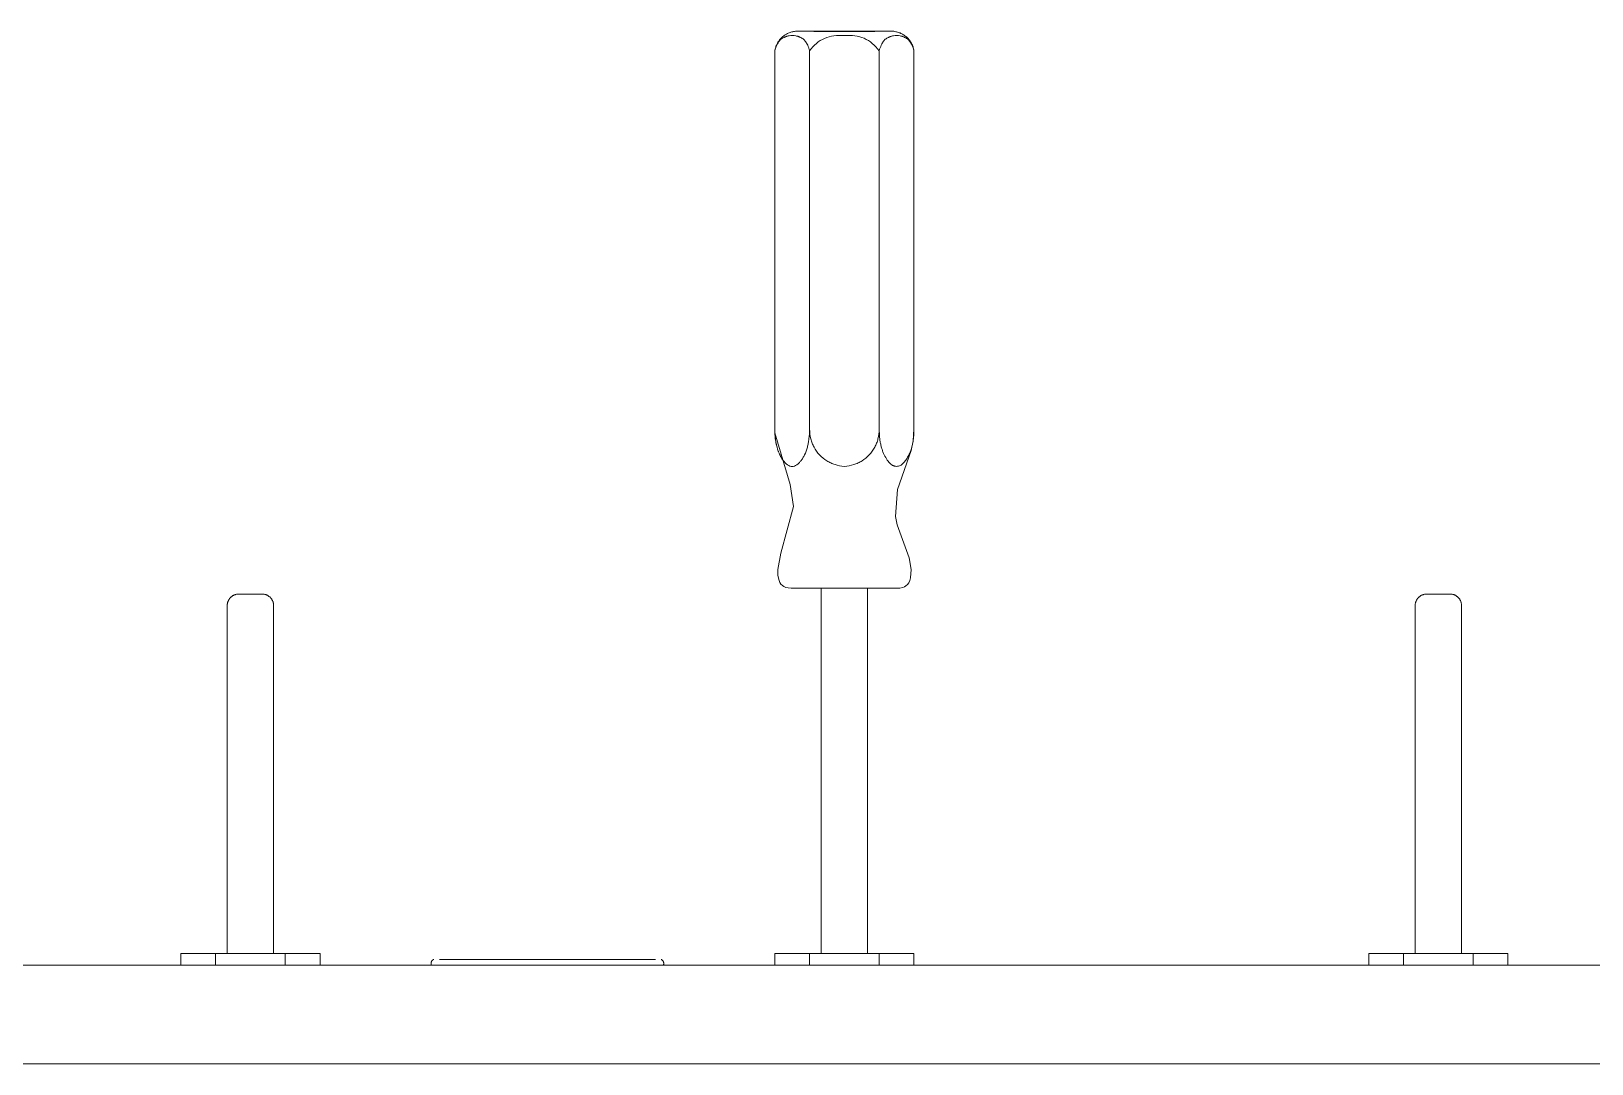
# Model space of a CAD drawing. Header units: inches. Extents: x 11834 to 13024, y -8101 to -6934.
# Drawn here: x 12447.32 to 12464.13, y -7332.6 to -7321.47 of the extents above; entities that cross this region are included whole.
import ezdxf

# ---------------------------------------------------------------- set-up
doc = ezdxf.new("R2010")
doc.units = ezdxf.units.IN
doc.header["$MEASUREMENT"] = 0
doc.layers.add('A-GENM', color=13, linetype='Continuous', lineweight=9)

# ---------------------------------------------------------------- blocks, each defined once
blk = doc.blocks.new('Foosball Table - Foosball Table-6977012-FIRST FLOOR POWER _ SIGNAL')
at = {"layer": 'A-GENM'}
for p, q in [((2.871, 25.062), (3.199, 25.062)), ((3.199, 25.062), (3.022, 25.062)), ((3.199, 25.062), (3.528, 25.062)), ((3.377, 25.062), (3.199, 25.062)), ((2.449, 24.854), (2.449, 24.777)), ((2.449, 24.777), (2.449, 20.777)), ((2.824, 24.777), (2.824, 24.854)), ((2.824, 20.777), (2.824, 24.777)), ((3.574, 24.854), (3.574, 24.777)), ((3.574, 24.777), (3.574, 20.777)), ((3.949, 24.854), (3.949, 24.777)), ((3.949, 24.777), (3.949, 20.777)), ((2.949, 19.062), (2.949, 15.125)), ((3.449, 15.125), (3.449, 19.062)), ((-3.449, 18.875), (-3.449, 15.125)), ((-2.949, 15.125), (-2.949, 18.875)), ((9.348, 18.875), (9.348, 15.125)), ((9.848, 15.125), (9.848, 18.875)), ((25.022, 15), (-25.022, 15)), ((-3.949, 15.125), (-3.574, 15.125)), ((-3.949, 15.125), (-3.949, 15)), ((-3.574, 15.125), (-2.824, 15.125)), ((-3.574, 15.125), (-3.574, 15)), ((-2.824, 15.125), (-2.449, 15.125)), ((-2.824, 15), (-2.824, 15.125)), ((-2.449, 15.125), (-2.449, 15)), ((0, 15.062), (-1.164, 15.062)), ((-1.164, 15.062), (0, 15.062)), ((0, 15.062), (1.164, 15.062)), ((0.378, 15.062), (0, 15.062)), ((1.164, 15.062), (0.556, 15.062)), ((2.449, 15.125), (2.824, 15.125)), ((2.449, 15.125), (2.449, 15)), ((2.824, 15.125), (3.574, 15.125)), ((2.824, 15.125), (2.824, 15)), ((3.574, 15.125), (3.949, 15.125)), ((3.574, 15), (3.574, 15.125)), ((3.949, 15.125), (3.949, 15)), ((8.848, 15.125), (9.223, 15.125)), ((8.848, 15.125), (8.848, 15)), ((9.223, 15.125), (9.973, 15.125)), ((9.223, 15.125), (9.223, 15)), ((9.973, 15.125), (10.348, 15.125)), ((9.973, 15), (9.973, 15.125)), ((10.348, 15.125), (10.348, 15)), ((-24.937, 13.937), (24.937, 13.937))]:
    blk.add_line(p, q, dxfattribs=at)
at = {"layer": 'A-GENM', "flags": 128}
for points in [[(2.449, 24.854), (2.451, 24.863), (2.453, 24.873), (2.456, 24.883), (2.459, 24.893), (2.462, 24.902), (2.466, 24.911), (2.47, 24.92), (2.474, 24.929), (2.479, 24.938), (2.484, 24.947), (2.489, 24.955), (2.495, 24.963), (2.501, 24.971), (2.507, 24.979), (2.514, 24.986), (2.521, 24.994), (2.528, 25), (2.536, 25.007), (2.544, 25.013), (2.552, 25.019), (2.56, 25.025), (2.568, 25.03), (2.577, 25.035), (2.586, 25.04), (2.595, 25.044), (2.604, 25.048), (2.614, 25.051), (2.623, 25.054), (2.633, 25.057), (2.643, 25.06), (2.652, 25.062), (2.662, 25.063), (2.672, 25.064), (2.682, 25.065), (2.692, 25.065), (2.696, 25.065)], [(3.199, 25.065), (3.179, 25.065), (3.159, 25.065), (3.139, 25.065), (3.119, 25.065), (3.099, 25.065), (3.08, 25.065), (3.06, 25.065), (3.041, 25.065), (3.022, 25.065), (3.004, 25.065), (2.985, 25.065), (2.967, 25.065), (2.95, 25.065), (2.932, 25.065), (2.915, 25.065), (2.899, 25.065), (2.883, 25.065), (2.868, 25.065), (2.853, 25.065), (2.839, 25.065), (2.825, 25.065), (2.812, 25.065), (2.799, 25.065), (2.787, 25.065), (2.776, 25.065), (2.766, 25.065), (2.756, 25.065), (2.747, 25.065), (2.738, 25.065), (2.731, 25.065), (2.724, 25.065), (2.718, 25.065), (2.712, 25.065), (2.708, 25.065), (2.704, 25.065), (2.701, 25.065), (2.699, 25.065), (2.697, 25.065), (2.696, 25.065)], [(2.696, 25.065), (2.697, 25.065), (2.698, 25.065), (2.7, 25.065), (2.703, 25.065), (2.706, 25.065), (2.711, 25.065), (2.716, 25.065), (2.722, 25.065), (2.729, 25.065), (2.736, 25.065), (2.744, 25.065), (2.753, 25.065), (2.763, 25.065), (2.773, 25.065), (2.784, 25.065), (2.796, 25.065), (2.808, 25.065), (2.821, 25.065), (2.835, 25.065), (2.849, 25.065), (2.864, 25.065), (2.879, 25.065), (2.895, 25.065), (2.911, 25.065), (2.928, 25.065), (2.945, 25.065), (2.962, 25.065), (2.98, 25.065), (2.999, 25.065), (3.017, 25.065), (3.036, 25.065), (3.055, 25.065), (3.075, 25.065), (3.094, 25.065), (3.114, 25.065), (3.134, 25.065), (3.154, 25.065), (3.174, 25.065), (3.194, 25.065), (3.199, 25.065)], [(3.199, 25.065), (3.22, 25.065), (3.24, 25.065), (3.26, 25.065), (3.28, 25.065), (3.299, 25.065), (3.319, 25.065), (3.338, 25.065), (3.358, 25.065), (3.377, 25.065), (3.395, 25.065), (3.414, 25.065), (3.432, 25.065), (3.449, 25.065), (3.467, 25.065), (3.483, 25.065), (3.5, 25.065), (3.516, 25.065), (3.531, 25.065), (3.546, 25.065), (3.56, 25.065), (3.574, 25.065), (3.587, 25.065), (3.6, 25.065), (3.611, 25.065), (3.623, 25.065), (3.633, 25.065), (3.643, 25.065), (3.652, 25.065), (3.66, 25.065), (3.668, 25.065), (3.675, 25.065), (3.681, 25.065), (3.687, 25.065), (3.691, 25.065), (3.695, 25.065), (3.698, 25.065), (3.7, 25.065), (3.702, 25.065), (3.702, 25.065)], [(3.702, 25.065), (3.702, 25.065), (3.701, 25.065), (3.699, 25.065), (3.696, 25.065), (3.692, 25.065), (3.688, 25.065), (3.683, 25.065), (3.677, 25.065), (3.67, 25.065), (3.663, 25.065), (3.654, 25.065), (3.646, 25.065), (3.636, 25.065), (3.626, 25.065), (3.614, 25.065), (3.603, 25.065), (3.59, 25.065), (3.578, 25.065), (3.564, 25.065), (3.55, 25.065), (3.535, 25.065), (3.52, 25.065), (3.504, 25.065), (3.488, 25.065), (3.471, 25.065), (3.454, 25.065), (3.436, 25.065), (3.419, 25.065), (3.4, 25.065), (3.382, 25.065), (3.363, 25.065), (3.344, 25.065), (3.324, 25.065), (3.305, 25.065), (3.285, 25.065), (3.265, 25.065), (3.245, 25.065), (3.225, 25.065), (3.205, 25.065), (3.199, 25.065)], [(3.702, 25.065), (3.712, 25.065), (3.722, 25.065), (3.732, 25.064), (3.742, 25.062), (3.752, 25.06), (3.762, 25.058), (3.771, 25.056), (3.781, 25.053), (3.79, 25.049), (3.8, 25.046), (3.809, 25.042), (3.818, 25.037), (3.827, 25.032), (3.835, 25.027), (3.844, 25.022), (3.852, 25.016), (3.86, 25.01), (3.867, 25.003), (3.875, 24.997), (3.882, 24.99), (3.889, 24.982), (3.895, 24.975), (3.901, 24.967), (3.907, 24.959), (3.913, 24.951), (3.918, 24.942), (3.923, 24.933), (3.927, 24.924), (3.932, 24.915), (3.935, 24.906), (3.939, 24.897), (3.942, 24.887), (3.945, 24.877), (3.947, 24.868), (3.949, 24.858), (3.949, 24.854)], [(2.625, 19.062), (2.595, 19.065), (2.569, 19.071), (2.548, 19.08), (2.531, 19.093), (2.516, 19.108), (2.504, 19.126), (2.495, 19.147), (2.483, 19.198), (2.482, 19.265), (2.516, 19.442), (2.652, 19.944), (2.615, 20.182), (2.45, 20.737), (2.449, 20.777)], [(3.949, 20.777), (3.941, 20.651), (3.917, 20.545), (3.771, 20.126), (3.749, 19.835), (3.767, 19.746), (3.897, 19.39), (3.917, 19.263), (3.912, 19.173), (3.903, 19.145), (3.892, 19.122), (3.879, 19.103), (3.863, 19.089), (3.847, 19.078), (3.83, 19.071), (3.797, 19.064), (3.774, 19.062)], [(-3.449, 18.875), (-3.449, 18.88), (-3.449, 18.885), (-3.449, 18.89), (-3.448, 18.895), (-3.447, 18.9), (-3.446, 18.905), (-3.445, 18.91), (-3.443, 18.914), (-3.441, 18.919), (-3.44, 18.924), (-3.437, 18.928), (-3.435, 18.933), (-3.433, 18.937), (-3.43, 18.941), (-3.428, 18.946), (-3.425, 18.95), (-3.422, 18.954), (-3.418, 18.957), (-3.415, 18.961), (-3.411, 18.965), (-3.408, 18.968), (-3.404, 18.971), (-3.4, 18.974), (-3.396, 18.977), (-3.392, 18.98), (-3.388, 18.983), (-3.383, 18.985), (-3.379, 18.988), (-3.374, 18.99), (-3.37, 18.992), (-3.365, 18.993), (-3.36, 18.995), (-3.355, 18.996), (-3.351, 18.997), (-3.346, 18.998), (-3.341, 18.999), (-3.336, 18.999), (-3.331, 19), (-3.326, 19), (-3.324, 19)], [(-3.199, 19), (-3.204, 19), (-3.209, 19), (-3.214, 19), (-3.219, 19), (-3.224, 19), (-3.229, 19), (-3.234, 19), (-3.239, 19), (-3.243, 19), (-3.248, 19), (-3.253, 19), (-3.257, 19), (-3.262, 19), (-3.266, 19), (-3.27, 19), (-3.274, 19), (-3.278, 19), (-3.282, 19), (-3.286, 19), (-3.289, 19), (-3.292, 19), (-3.296, 19), (-3.299, 19), (-3.302, 19), (-3.305, 19), (-3.307, 19), (-3.31, 19), (-3.312, 19), (-3.314, 19), (-3.316, 19), (-3.318, 19), (-3.319, 19), (-3.32, 19), (-3.322, 19), (-3.323, 19), (-3.323, 19), (-3.324, 19), (-3.324, 19), (-3.324, 19)], [(-3.324, 19), (-3.324, 19), (-3.324, 19), (-3.324, 19), (-3.323, 19), (-3.322, 19), (-3.321, 19), (-3.32, 19), (-3.318, 19), (-3.316, 19), (-3.315, 19), (-3.312, 19), (-3.31, 19), (-3.308, 19), (-3.305, 19), (-3.303, 19), (-3.3, 19), (-3.297, 19), (-3.293, 19), (-3.29, 19), (-3.286, 19), (-3.283, 19), (-3.279, 19), (-3.275, 19), (-3.271, 19), (-3.267, 19), (-3.263, 19), (-3.258, 19), (-3.254, 19), (-3.249, 19), (-3.245, 19), (-3.24, 19), (-3.235, 19), (-3.23, 19), (-3.226, 19), (-3.221, 19), (-3.216, 19), (-3.211, 19), (-3.206, 19), (-3.201, 19), (-3.199, 19)], [(-3.199, 19), (-3.194, 19), (-3.189, 19), (-3.184, 19), (-3.179, 19), (-3.175, 19), (-3.17, 19), (-3.165, 19), (-3.16, 19), (-3.155, 19), (-3.151, 19), (-3.146, 19), (-3.142, 19), (-3.137, 19), (-3.133, 19), (-3.129, 19), (-3.125, 19), (-3.121, 19), (-3.117, 19), (-3.113, 19), (-3.11, 19), (-3.106, 19), (-3.103, 19), (-3.1, 19), (-3.097, 19), (-3.094, 19), (-3.092, 19), (-3.089, 19), (-3.087, 19), (-3.085, 19), (-3.083, 19), (-3.081, 19), (-3.08, 19), (-3.078, 19), (-3.077, 19), (-3.076, 19), (-3.075, 19), (-3.075, 19), (-3.075, 19), (-3.074, 19)], [(-3.074, 19), (-3.075, 19), (-3.075, 19), (-3.075, 19), (-3.076, 19), (-3.077, 19), (-3.078, 19), (-3.079, 19), (-3.081, 19), (-3.082, 19), (-3.084, 19), (-3.086, 19), (-3.089, 19), (-3.091, 19), (-3.093, 19), (-3.096, 19), (-3.099, 19), (-3.102, 19), (-3.105, 19), (-3.109, 19), (-3.112, 19), (-3.116, 19), (-3.12, 19), (-3.124, 19), (-3.128, 19), (-3.132, 19), (-3.136, 19), (-3.14, 19), (-3.145, 19), (-3.149, 19), (-3.154, 19), (-3.159, 19), (-3.164, 19), (-3.168, 19), (-3.173, 19), (-3.178, 19), (-3.183, 19), (-3.188, 19), (-3.193, 19), (-3.198, 19), (-3.199, 19)], [(-3.074, 19), (-3.069, 19), (-3.064, 19), (-3.059, 18.999), (-3.054, 18.998), (-3.05, 18.998), (-3.045, 18.996), (-3.04, 18.995), (-3.035, 18.994), (-3.03, 18.992), (-3.026, 18.99), (-3.021, 18.988), (-3.017, 18.986), (-3.012, 18.983), (-3.008, 18.981), (-3.004, 18.978), (-3, 18.975), (-2.996, 18.972), (-2.992, 18.969), (-2.988, 18.966), (-2.985, 18.962), (-2.981, 18.958), (-2.978, 18.955), (-2.975, 18.951), (-2.972, 18.947), (-2.969, 18.943), (-2.967, 18.938), (-2.964, 18.934), (-2.962, 18.929), (-2.96, 18.925), (-2.958, 18.92), (-2.956, 18.916), (-2.955, 18.911), (-2.953, 18.906), (-2.952, 18.901), (-2.951, 18.896), (-2.95, 18.891), (-2.95, 18.886), (-2.95, 18.881), (-2.949, 18.876), (-2.949, 18.875)], [(2.97, 19.062), (2.794, 19.062), (2.626, 19.062), (2.794, 19.062), (3.199, 19.062)], [(3.199, 19.062), (3.605, 19.062), (3.773, 19.062), (3.605, 19.062), (3.428, 19.062)], [(9.348, 18.875), (9.348, 18.88), (9.349, 18.885), (9.349, 18.89), (9.35, 18.895), (9.351, 18.9), (9.352, 18.905), (9.353, 18.91), (9.355, 18.914), (9.356, 18.919), (9.358, 18.924), (9.36, 18.928), (9.362, 18.933), (9.365, 18.937), (9.367, 18.941), (9.37, 18.946), (9.373, 18.95), (9.376, 18.954), (9.379, 18.957), (9.383, 18.961), (9.386, 18.965), (9.39, 18.968), (9.394, 18.971), (9.397, 18.974), (9.402, 18.977), (9.406, 18.98), (9.41, 18.983), (9.414, 18.985), (9.419, 18.988), (9.423, 18.99), (9.428, 18.992), (9.433, 18.993), (9.437, 18.995), (9.442, 18.996), (9.447, 18.997), (9.452, 18.998), (9.457, 18.999), (9.462, 18.999), (9.467, 19), (9.472, 19), (9.473, 19)], [(9.598, 19), (9.593, 19), (9.588, 19), (9.583, 19), (9.578, 19), (9.573, 19), (9.569, 19), (9.564, 19), (9.559, 19), (9.554, 19), (9.55, 19), (9.545, 19), (9.54, 19), (9.536, 19), (9.532, 19), (9.528, 19), (9.524, 19), (9.52, 19), (9.516, 19), (9.512, 19), (9.509, 19), (9.505, 19), (9.502, 19), (9.499, 19), (9.496, 19), (9.493, 19), (9.49, 19), (9.488, 19), (9.486, 19), (9.484, 19), (9.482, 19), (9.48, 19), (9.478, 19), (9.477, 19), (9.476, 19), (9.475, 19), (9.474, 19), (9.474, 19), (9.473, 19), (9.473, 19)], [(9.473, 19), (9.473, 19), (9.474, 19), (9.474, 19), (9.475, 19), (9.476, 19), (9.477, 19), (9.478, 19), (9.48, 19), (9.481, 19), (9.483, 19), (9.485, 19), (9.487, 19), (9.49, 19), (9.492, 19), (9.495, 19), (9.498, 19), (9.501, 19), (9.504, 19), (9.508, 19), (9.511, 19), (9.515, 19), (9.519, 19), (9.522, 19), (9.527, 19), (9.531, 19), (9.535, 19), (9.539, 19), (9.544, 19), (9.548, 19), (9.553, 19), (9.558, 19), (9.562, 19), (9.567, 19), (9.572, 19), (9.577, 19), (9.582, 19), (9.587, 19), (9.592, 19), (9.597, 19), (9.598, 19)], [(9.598, 19), (9.603, 19), (9.608, 19), (9.613, 19), (9.618, 19), (9.623, 19), (9.628, 19), (9.633, 19), (9.638, 19), (9.642, 19), (9.647, 19), (9.651, 19), (9.656, 19), (9.66, 19), (9.665, 19), (9.669, 19), (9.673, 19), (9.677, 19), (9.681, 19), (9.684, 19), (9.688, 19), (9.691, 19), (9.695, 19), (9.698, 19), (9.701, 19), (9.703, 19), (9.706, 19), (9.708, 19), (9.711, 19), (9.713, 19), (9.715, 19), (9.716, 19), (9.718, 19), (9.719, 19), (9.72, 19), (9.721, 19), (9.722, 19), (9.723, 19), (9.723, 19), (9.723, 19)], [(9.723, 19), (9.723, 19), (9.723, 19), (9.722, 19), (9.722, 19), (9.721, 19), (9.72, 19), (9.718, 19), (9.717, 19), (9.715, 19), (9.713, 19), (9.711, 19), (9.709, 19), (9.707, 19), (9.704, 19), (9.701, 19), (9.698, 19), (9.695, 19), (9.692, 19), (9.689, 19), (9.685, 19), (9.682, 19), (9.678, 19), (9.674, 19), (9.67, 19), (9.666, 19), (9.661, 19), (9.657, 19), (9.653, 19), (9.648, 19), (9.644, 19), (9.639, 19), (9.634, 19), (9.629, 19), (9.624, 19), (9.619, 19), (9.615, 19), (9.61, 19), (9.605, 19), (9.6, 19), (9.598, 19)], [(9.723, 19), (9.728, 19), (9.733, 19), (9.738, 18.999), (9.743, 18.998), (9.748, 18.998), (9.753, 18.996), (9.758, 18.995), (9.763, 18.994), (9.767, 18.992), (9.772, 18.99), (9.776, 18.988), (9.781, 18.986), (9.785, 18.983), (9.79, 18.981), (9.794, 18.978), (9.798, 18.975), (9.802, 18.972), (9.806, 18.969), (9.809, 18.966), (9.813, 18.962), (9.816, 18.958), (9.82, 18.955), (9.823, 18.951), (9.826, 18.947), (9.828, 18.943), (9.831, 18.938), (9.833, 18.934), (9.836, 18.929), (9.838, 18.925), (9.84, 18.92), (9.841, 18.916), (9.843, 18.911), (9.844, 18.906), (9.845, 18.901), (9.846, 18.896), (9.847, 18.891), (9.848, 18.886), (9.848, 18.881), (9.848, 18.876), (9.848, 18.875)], [(-1.25, 15), (-1.251, 15.002), (-1.251, 15.004), (-1.252, 15.005), (-1.252, 15.007), (-1.253, 15.009), (-1.253, 15.011), (-1.253, 15.013), (-1.253, 15.015), (-1.254, 15.017), (-1.254, 15.019), (-1.253, 15.021), (-1.253, 15.023), (-1.253, 15.024), (-1.253, 15.026), (-1.252, 15.028), (-1.252, 15.03), (-1.252, 15.032), (-1.251, 15.034), (-1.25, 15.036), (-1.25, 15.037), (-1.249, 15.039), (-1.248, 15.041), (-1.247, 15.042), (-1.246, 15.044), (-1.245, 15.046), (-1.244, 15.047), (-1.243, 15.049), (-1.241, 15.05), (-1.24, 15.052), (-1.239, 15.053), (-1.237, 15.054), (-1.236, 15.055), (-1.234, 15.057), (-1.233, 15.058), (-1.231, 15.059), (-1.229, 15.06), (-1.228, 15.061), (-1.226, 15.062), (-1.224, 15.062), (-1.224, 15.062)], [(1.224, 15.062), (1.226, 15.062), (1.227, 15.061), (1.229, 15.06), (1.231, 15.059), (1.232, 15.058), (1.234, 15.057), (1.235, 15.056), (1.237, 15.055), (1.238, 15.053), (1.24, 15.052), (1.241, 15.051), (1.242, 15.049), (1.243, 15.048), (1.245, 15.046), (1.246, 15.045), (1.247, 15.043), (1.248, 15.041), (1.249, 15.04), (1.249, 15.038), (1.25, 15.036), (1.251, 15.034), (1.251, 15.032), (1.252, 15.031), (1.252, 15.029), (1.253, 15.027), (1.253, 15.025), (1.253, 15.023), (1.253, 15.021), (1.254, 15.019), (1.254, 15.017), (1.253, 15.015), (1.253, 15.013), (1.253, 15.012), (1.253, 15.01), (1.252, 15.008), (1.252, 15.006), (1.251, 15.004), (1.251, 15.002), (1.25, 15), (1.25, 15)]]:
    blk.add_lwpolyline(points, dxfattribs=at)
at = {"layer": 'A-GENM'}
for points, knots in [([(2.449, 24.854), (2.456, 24.877), (2.467, 24.908), (2.482, 24.937), (2.49, 24.95), (2.495, 24.957), (2.5, 24.963), (2.506, 24.971), (2.517, 24.981), (2.531, 24.99), (2.546, 24.998), (2.556, 25.002), (2.562, 25.004), (2.567, 25.006), (2.571, 25.008), (2.577, 25.01), (2.588, 25.013), (2.609, 25.017), (2.64, 25.019), (2.669, 25.017), (2.69, 25.012), (2.701, 25.009), (2.71, 25.005), (2.719, 25.001), (2.73, 24.996), (2.745, 24.988), (2.76, 24.978), (2.77, 24.968), (2.776, 24.96), (2.781, 24.954), (2.786, 24.947), (2.794, 24.934), (2.804, 24.914), (2.815, 24.886), (2.821, 24.865), (2.824, 24.854)], [-1, -1, -1, -1, -0.916667, -0.875, -0.854167, -0.84375, -0.833333, -0.8125, -0.791667, -0.75, -0.708333, -0.6875, -0.677083, -0.666667, -0.65625, -0.645833, -0.625, -0.583333, -0.5, -0.416667, -0.375, -0.354167, -0.333333, -0.3125, -0.291667, -0.25, -0.208333, -0.1875, -0.166667, -0.15625, -0.145833, -0.125, -0.083333, -0.041667, 0, 0, 0, 0]), ([(3.574, 24.854), (3.581, 24.877), (3.592, 24.908), (3.607, 24.937), (3.615, 24.95), (3.62, 24.957), (3.625, 24.963), (3.631, 24.971), (3.642, 24.981), (3.656, 24.99), (3.671, 24.998), (3.681, 25.002), (3.687, 25.004), (3.692, 25.006), (3.696, 25.008), (3.702, 25.01), (3.713, 25.013), (3.734, 25.017), (3.765, 25.019), (3.794, 25.017), (3.815, 25.012), (3.826, 25.009), (3.835, 25.005), (3.844, 25.001), (3.855, 24.996), (3.87, 24.988), (3.885, 24.978), (3.895, 24.968), (3.901, 24.96), (3.906, 24.954), (3.911, 24.947), (3.919, 24.934), (3.929, 24.914), (3.94, 24.886), (3.946, 24.865), (3.949, 24.854)], [-1, -1, -1, -1, -0.916667, -0.875, -0.854167, -0.84375, -0.833333, -0.8125, -0.791667, -0.75, -0.708333, -0.6875, -0.677083, -0.666667, -0.65625, -0.645833, -0.625, -0.583333, -0.5, -0.416667, -0.375, -0.354167, -0.333333, -0.3125, -0.291667, -0.25, -0.208333, -0.1875, -0.166667, -0.15625, -0.145833, -0.125, -0.083333, -0.041667, 0, 0, 0, 0]), ([(2.824, 20.777), (2.824, 20.74), (2.821, 20.688), (2.812, 20.633), (2.806, 20.603), (2.795, 20.559), (2.777, 20.511), (2.751, 20.464), (2.732, 20.435), (2.71, 20.411), (2.686, 20.39), (2.661, 20.377), (2.637, 20.372), (2.613, 20.377), (2.588, 20.391), (2.564, 20.411), (2.542, 20.436), (2.522, 20.465), (2.497, 20.512), (2.476, 20.566), (2.463, 20.625), (2.453, 20.688), (2.45, 20.74), (2.449, 20.777)], [-1, -1, -1, -1, -0.916667, -0.875, -0.854167, -0.833333, -0.75, -0.708333, -0.666667, -0.625, -0.583333, -0.541667, -0.5, -0.458333, -0.416667, -0.375, -0.333333, -0.291667, -0.25, -0.166667, -0.125, -0.083333, 0, 0, 0, 0]), ([(2.449, 20.777), (2.449, 20.753), (2.451, 20.707), (2.458, 20.654), (2.464, 20.621), (2.467, 20.608), (2.467, 20.605)], [-1, -1, -1, -1, -0.9464286, -0.8928571, -0.8660714, -0.8571429, -0.8571429, -0.8571429, -0.8571429]), ([(3.199, 20.373), (3.163, 20.377), (3.113, 20.388), (3.052, 20.412), (2.967, 20.458), (2.897, 20.531), (2.861, 20.603), (2.849, 20.633), (2.831, 20.688), (2.825, 20.74), (2.824, 20.777)], [-1, -1, -1, -1, -0.833333, -0.75, -0.666667, -0.333333, -0.291667, -0.25, -0.166667, 0, 0, 0, 0]), ([(3.574, 20.777), (3.574, 20.74), (3.567, 20.688), (3.55, 20.633), (3.538, 20.603), (3.502, 20.531), (3.432, 20.458), (3.347, 20.412), (3.286, 20.388), (3.235, 20.377), (3.199, 20.373)], [-1, -1, -1, -1, -0.833333, -0.75, -0.708333, -0.666667, -0.333333, -0.25, -0.166667, 0, 0, 0, 0]), ([(3.949, 20.777), (3.949, 20.753), (3.948, 20.707), (3.941, 20.654), (3.935, 20.62), (3.93, 20.6), (3.923, 20.572), (3.91, 20.531), (3.887, 20.483), (3.863, 20.443), (3.834, 20.407), (3.808, 20.386), (3.784, 20.378), (3.762, 20.375), (3.743, 20.377), (3.729, 20.382), (3.709, 20.391), (3.679, 20.418), (3.643, 20.469), (3.619, 20.52), (3.602, 20.567), (3.592, 20.604), (3.584, 20.644), (3.577, 20.7), (3.575, 20.745), (3.574, 20.777)], [-1, -1, -1, -1, -0.946429, -0.892857, -0.866071, -0.852679, -0.839286, -0.785714, -0.732143, -0.678571, -0.625, -0.571429, -0.535714, -0.5, -0.464286, -0.446429, -0.428571, -0.357143, -0.285714, -0.214286, -0.178571, -0.142857, -0.107143, -0.071429, 0, 0, 0, 0]), ([(2.487, 20.539), (2.488, 20.537), (2.496, 20.517), (2.506, 20.494), (2.517, 20.475), (2.52, 20.47)], [-0.79315989, -0.79315989, -0.79315989, -0.79315989, -0.78571429, -0.73214286, -0.71428571, -0.71428571, -0.71428571, -0.71428571])]:
    blk.add_open_spline(points, degree=3, knots=knots, dxfattribs=at)
for points in [[(2.824, 24.854), (2.869, 24.916), (2.976, 25.005), (3.119, 25.025), (3.199, 25.018)], [(3.199, 25.018), (3.279, 25.026), (3.421, 25.006), (3.529, 24.916), (3.574, 24.854)]]:
    blk.add_open_spline(points, degree=3, dxfattribs=at)

msp = doc.modelspace()

# ---------------------------------------------------------------- block references
at = {"layer": 'A-GENM'}
msp.add_blockref('Foosball Table - Foosball Table-6977012-FIRST FLOOR POWER _ SIGNAL', (12452.883, -7346.535), dxfattribs=at)

doc.saveas('drawing.dxf')
